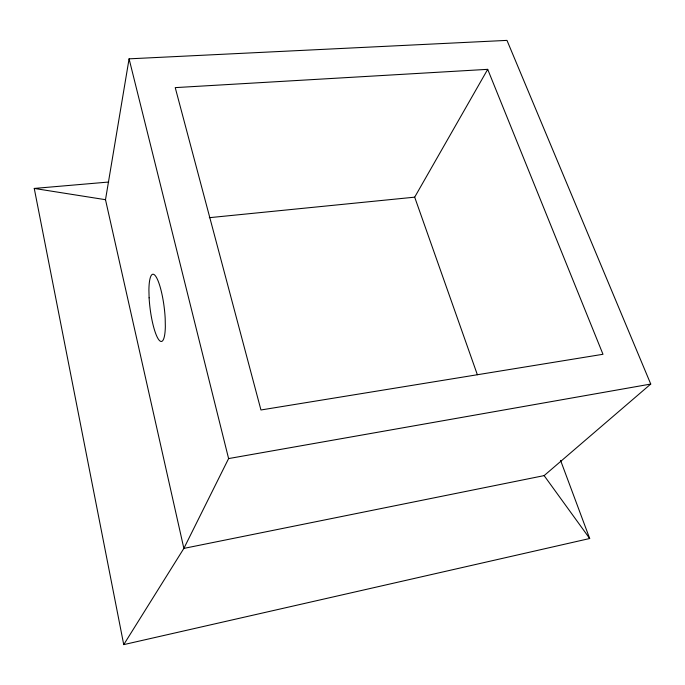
<?xml version="1.0" encoding="UTF-8"?>
<svg xmlns="http://www.w3.org/2000/svg" width="685" height="685" viewBox="0 0 685 685"><rect width="100%" height="100%" fill="white"/><g stroke="black" fill="none" stroke-linecap="round" stroke-linejoin="round"><path stroke-width="1.03" d="M129.08 58.841L228.602 458.573L183.863 548.394L105.499 199.695L129.08 58.841L506.977 40.381L650.75 384.054L544.13 475.613L183.863 548.394L123.737 644.619L589.691 538.513L560.578 460.414M477.368 374.746L414.682 197.169L487.703 69.339L175.232 87.62L260.951 409.981L602.988 354.282L487.703 69.339M228.602 458.573L650.75 384.054M209.319 217.684L414.682 197.169M123.737 644.619L34.25 188.435L108.727 182.03M34.25 188.435L105.499 199.695M544.13 475.613L589.691 538.513M149.107 297.829L148.91 290.038A33.89 7.064 82.7 0 1 156.437 277.425A33.89 7.064 82.7 0 1 165.188 318.465L165.342 326.539A33.89 7.064 82.7 0 1 157.781 338.184A33.89 7.064 82.7 0 1 149.107 297.829"/></g></svg>
